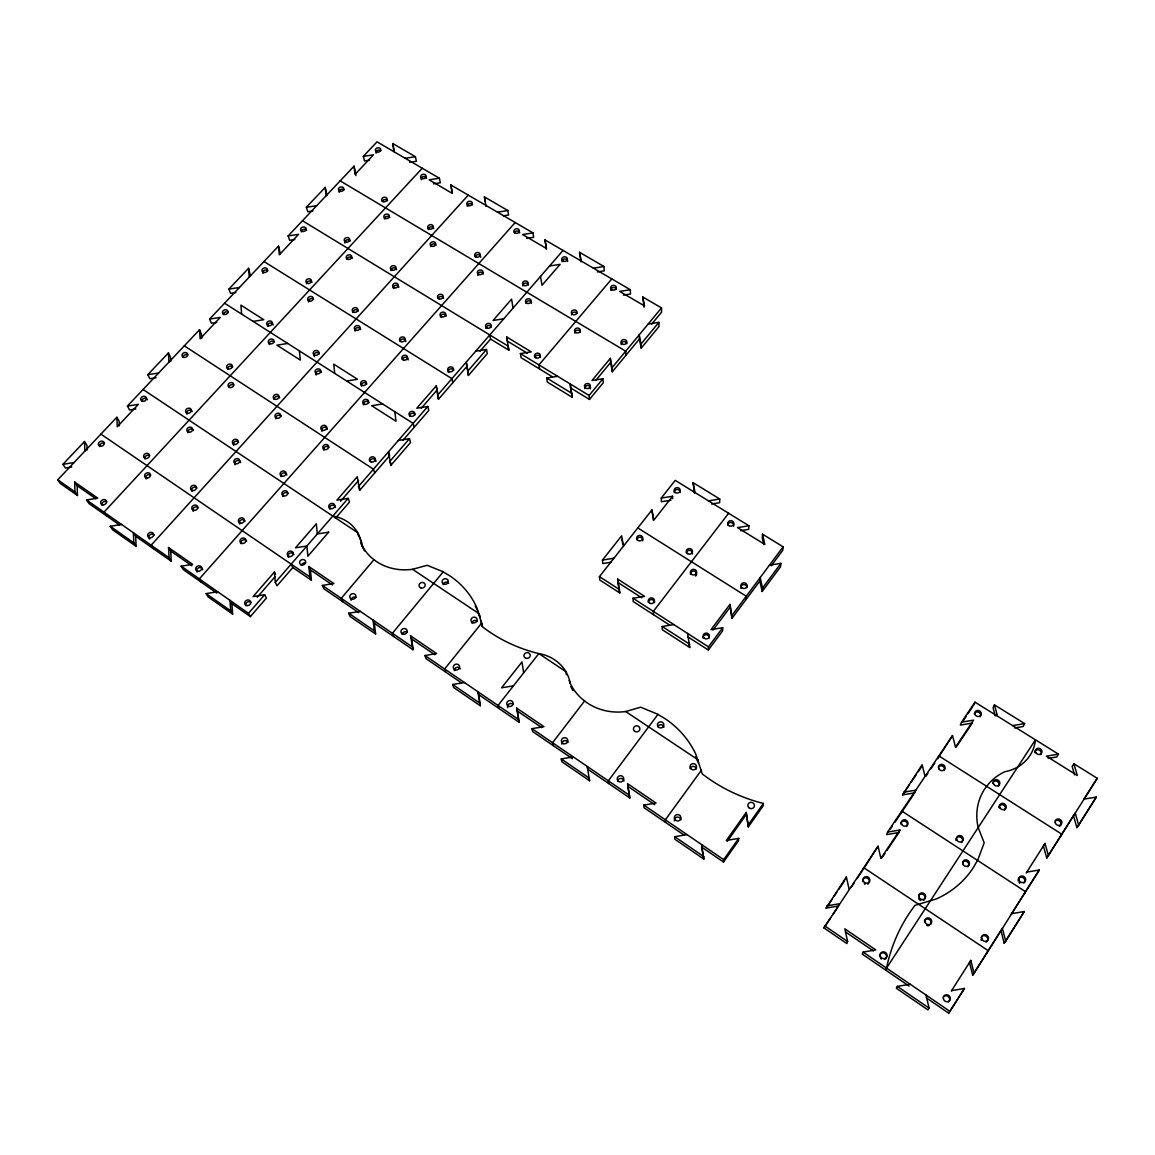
<?xml version="1.0" encoding="UTF-8"?>
<svg xmlns="http://www.w3.org/2000/svg" width="1155" height="1155" viewBox="0 0 1155 1155"><rect width="100%" height="100%" fill="white"/><g stroke="black" fill="none" stroke-linecap="round" stroke-linejoin="round"><path stroke-width="1.5" d="M673.87 624.581L662.19 626.486L662.291 629.735L689.723 647.479L687.629 633.46M711.581 503.999L719.608 502.699L719.753 499.032L693.072 482.646L694.4 492.997M687.629 636.679L708.333 650.034L708.434 646.858L722.727 627.714L711.032 629.634L729.96 604.383L731.981 618.358L759.875 580.994L760.192 577.572L762.488 588.112L762.156 591.49L780.506 566.831L780.91 563.351L769.418 565.228M687.066 834.632L674.737 836.696L674.78 839.18L703.828 859.089L701.634 844.594M722.727 627.714L722.568 630.962L708.333 650.034M731.981 618.358L729.96 604.383M703.828 859.089L701.576 847.048L723.492 862.034L723.665 859.652L738.68 838.4L726.336 840.465L746.217 812.427L748.325 826.879L763.036 806.046L763.383 803.432A155.983 143.725 10.9 0 1 702.269 773.937L695.758 754.085A91.462 87.91 -8.6 0 0 664.919 718.583L657.253 714.021L640.693 707.221L625.664 711.523A52.784 49.102 -5.4 0 1 587.043 702.789L581.875 698.775A52.784 49.102 -5.4 0 1 570.281 683.5A40.613 37.841 -14.5 0 0 538.836 653.586A148.49 132.926 -6.9 0 1 482.241 626.616L481.058 620.365M671.012 500.187L661.382 501.732L661.281 498.065L675.213 480.365L748.931 525.77L748.671 529.365L740.572 530.679M746 599.589L746.245 596.225L637.777 527.922M771.165 565.863L782.744 550.372L783.148 546.849L762.56 534.173L762.242 537.739L763.744 544.568M738.68 838.4L738.449 840.869L723.492 862.034M748.325 826.879L746.217 812.427M838.631 905.996L826.143 908.104L846.37 876.905L849.113 889.249M909.086 986.081L862.28 954.117L863.117 952.095L875.808 949.93L844.839 928.851L847.611 941.513L846.86 943.577L823.905 927.884L878.06 846.225L880.89 858.382L899.904 830.012L887.589 832.076L886.665 834.589L898.937 832.524L899.904 830.012M845.633 879.244L846.37 876.905M878.06 846.225L862.843 869.989L863.666 867.636L988.29 950.738L986.875 952.774M903.571 792.229L915.771 790.179L914.746 792.85L902.589 794.885L922.138 764.726L925.054 776.405M900.77 813.625L901.752 811.027L1025.582 891.718L1024.023 893.999M956.297 746.953L972.279 723.102L960.339 725.08L961.552 722.149L973.55 720.157L955.488 747.097L952.514 735.576L937.716 758.691L938.856 755.89L1061.893 834.257L1060.175 836.769M973.723 705.171L975.008 702.168L1058.456 754.143L1056.796 756.958L1048.191 758.387M1014.595 727.953L1023.128 726.524L1024.629 723.593L994.426 704.853L993.069 707.842L995.264 715.912M885.582 970.027L886.52 968.078A181.292 163.967 45.8 0 1 914.977 905.376L936.315 898.937A94.681 88.329 27.6 0 0 973.405 867.521L977.895 859.681L984.175 842.789L978.184 827.572A57.721 52.177 32 0 1 984.811 788.793L988.839 783.566A57.721 52.177 32 0 1 1004.807 771.728A42.634 38.49 25.3 0 0 1035.443 739.806L886.52 968.078M910.14 984.204L897.334 986.384L896.352 988.261L927.941 1009.918L929.096 1008.127L926.007 995.033M1048.394 855.624L1045.044 843.439L1043.398 845.908L1046.733 858.05L1097.25 778.297L1073.905 763.758L1072.172 766.545L1074.569 774.875M1004.186 943.187L1005.687 941.123L1002.396 928.418L1000.923 930.54L1004.186 943.187L1024.297 911.526L1011.722 913.663M1076.893 827.659L1078.683 825.103L1075.262 813.091L1073.5 815.69L1076.893 827.659L1096.34 797.051L1084.097 799.101M1005.687 941.123L1024.297 911.526M1078.683 825.103L1096.34 797.051M926.267 997.833L948.717 1013.166L964.468 988.449L951.648 990.644M972.683 975.224L974.04 973.29L970.835 960.397L969.507 962.389L972.683 975.224L1000.923 930.54M1011.13 914.399L1039.312 869.989L1026.867 872.097M1046.733 858.05L1073.5 815.69M1084.17 798.798L1097.25 778.297M948.717 1013.166L964.468 988.449M974.04 973.29L1039.312 869.989M951.345 991.004L970.835 960.397M1026.246 872.949L1045.044 843.439M881.987 857.818L884.975 853.357M886.982 850.383L898.937 832.524M887.589 832.076L952.514 735.576M961.552 722.149L975.008 702.168M823.905 927.884L830.777 917.676M832.741 914.746L837.649 907.455M851.264 887.213L854.151 882.911M857.053 878.608L861.875 871.433M890.433 829.001L892.31 826.2M895.125 821.999L913.749 794.337M925.949 776.203L927.913 773.287M930.843 768.912L934.77 763.08M963.212 720.821L966.071 716.548M967.991 713.703L972.77 706.586M826.143 908.104L831.99 899.442M833.939 896.554L836.855 892.223M838.804 889.336L844.652 880.688M902.589 794.885L909.404 784.794M911.353 781.906L916.218 774.702M918.167 771.814L921.084 767.498M748.613 824.338L763.383 803.432M727.202 841.461L745.957 815.011M701.388 770.226L665.352 819.805L665.439 822.346M762.488 588.112L780.91 563.351M713.025 630.081L729.772 607.718M657.931 714.425L608.324 780.838L608.671 783.523M732.183 615.066L783.148 546.849M584.632 700.926L552.552 742.723L553.144 745.553M728.617 513.268L653.34 611.37L653.485 614.662M661.281 498.065L672.557 496.26L653.86 520.082L651.925 509.961L599.431 576.634L599.792 580.041L619.787 592.948L617.636 579.059L644.577 596.37L632.998 598.261L633.214 601.596L669.539 625.014M610.952 562.225L602.794 563.553L602.448 560.088L621.635 535.79L623.498 546.055M658.913 322.346L659.029 326.533L641.213 348.146L641.039 344.017L658.913 322.346L648.172 324.035M443.173 571.884L392.382 633.287L393.638 636.492M589.483 399.442L589.093 395.472L602.924 378.739L603.256 382.767L589.483 399.442L570.628 387.936L570.166 383.936L572.274 397.32L547.297 382.031L546.734 378.017L557.634 376.285M641.039 344.017L639.22 334.849L639.408 338.993L612.367 371.722L612.078 367.68L661.497 307.923L642.743 296.979L644.1 307.187M651.637 324.194L661.598 312.153L661.497 307.923M612.078 367.68L610.331 358.382L592.01 380.471L602.924 378.739M595.807 380.356L610.634 362.468L610.331 358.382M374.003 559.655L341.245 598.333L342.703 601.654M611.789 278.904L538.952 364.893L539.529 368.95M389.61 461.625L409.448 438.683L410.559 442.509L390.823 465.393L388.441 451.894L389.654 455.676L359.667 490.326L357.227 476.784L336.899 500.173L348.16 498.368L349.546 502.006L335.441 518.306M467.573 371.419L486.5 349.503L487.295 353.603L468.439 375.447L466.216 362.136L467.096 366.193L438.467 399.269L436.2 385.914L416.796 408.235L427.783 406.488L428.823 410.415L402.922 440.344M250.375 616.597L248.527 613.334L264.639 594.738L266.415 598.059L250.375 616.597L231.881 603.646L229.961 600.34L230.726 610.865L232.646 614.128L231.881 603.646M291.175 564.131L292.821 567.553L277.027 585.802L275.309 582.438L348.16 498.368M358.324 486.645L427.783 406.488M437.471 395.313L563.034 250.433M480.032 351.236L490.572 339.065L489.792 334.936M275.569 574.324L274.414 572.057L253.089 596.601L264.639 594.738M257.262 597.207L274.962 576.821M340.581 501.212L358.57 480.48M421.286 408.22L437.196 389.899L436.2 385.914M515.202 222.511L199.339 578.9L201.374 582.279M468.28 195.108L151.161 545.189L153.384 548.668M422.225 168.226L103.979 512.156L106.361 515.736M77.457 495.495L74.974 491.857L74.671 482.039L77.154 485.692L77.457 495.495L60.291 483.469L57.75 479.801L116.843 417.258L119.109 421.113L119.326 425.849M135.842 409L129.605 409.982L127.382 406.098L199.497 329.753L201.403 333.867L201.721 338.372M216.75 322.404L211.423 323.241L209.575 319.098L278.499 246.131L280.391 253.912M294.843 239.504L289.645 240.298L288.129 235.938L354.08 166.132L355.913 175.603M369.586 160.155L364.504 160.949L363.305 156.373L377.035 141.834L439.391 178.245L440.315 182.779L433.5 183.833M71.769 467.024L65.445 468.02L62.919 464.31L84.517 441.513L86.928 445.296L87.101 450.089M156.084 377.728L149.905 378.696L147.782 374.711L168.399 352.939L170.435 356.996L170.709 361.558M235.894 292.533L230.61 293.341L228.849 289.125L248.556 268.321L250.52 276.088M312.947 210.932L307.793 211.726L306.349 207.294L325.205 187.384L326.923 195.209M332.799 516.083A39.284 34.433 -21.2 0 1 361.226 543.63A50.863 44.872 -16.6 0 0 371.477 557.677L376.212 561.373A50.863 44.872 -16.6 0 0 412.552 569.314L427.119 565.286L442.538 571.508L449.598 575.695A88.314 79.883 -21.5 0 1 477.087 608.339L482.458 626.443L481.592 623.195L444.632 668.976L445.671 672.066M826.792 905.895L839.339 903.773M1012.617 725.6L1024.629 723.593M684.179 835.152L643.999 807.677L643.811 805.078L656.04 803.043L627.555 783.639L629.807 797.975L587.707 769.187L587.274 766.444L589.57 780.737L561.792 761.679L561.243 758.922L573.328 756.915M1058.456 754.143L1046.358 756.164L1077.283 775.467L1073.905 763.758M572.346 758.691L532.643 731.534L531.964 728.661L543.947 726.683L516.689 708.102L519.057 722.25L478.762 694.689L477.852 691.686L480.263 705.763L453.684 687.528L452.673 684.496L464.512 682.562M461.22 682.706L426.022 658.639L424.91 655.506L436.662 653.586L410.545 635.799L413.028 649.745L374.408 623.339L373.079 620.091L374.263 630.774L375.592 633.98L350.109 616.51L348.68 613.233L360.302 611.356M513.441 685.853L501.588 687.788L522.017 661.931L523.648 672.889M708.463 500.851L719.753 499.032M232.646 614.128L208.131 596.918L206.124 593.598L217.66 591.735M358.757 612.641L323.876 588.776L322.346 585.426L333.882 583.564L308.847 566.513L309.829 576.865L311.402 580.258L292.821 567.553M748.931 525.77L737.554 527.618L764.841 544.467L762.56 534.173M602.448 560.088L613.911 558.226M119.499 524.933L88.978 503.566L86.538 499.956L97.771 498.166L74.671 482.039M136.117 546.329L133.836 542.85L133.359 532.729L135.64 536.238L136.117 546.329L112.598 529.813L110.23 526.276L121.564 524.471M216.822 593.093L183.255 569.588L181.162 566.181L192.611 564.333L168.529 547.542L169.106 557.75L171.258 561.186L170.68 551.007L168.529 547.542M127.382 406.098L138.34 404.365L117.261 426.744L116.843 417.258M475.687 351.207L486.5 349.503M346.63 381.006L357.516 379.288L333.737 364.172L334.733 373.426M552.422 376.819L521.064 357.675L520.4 353.589L531.228 351.885L506.67 336.957L508.821 350.21L490.572 339.065M382.68 403.976L371.708 405.723L395.992 421.243L394.822 411.714M62.919 464.31L74.05 462.549M398.36 440.445L409.448 438.683M228.849 289.125L239.446 287.48M209.575 319.098L220.259 317.423L200.133 338.79L199.497 329.753M549.549 265.982L560.103 264.336L542.013 285.271L540.497 276.435M253.075 321.379L263.773 319.704L240.904 305.165L241.626 314.088M593.396 268.162L603.95 266.502L604.267 270.833L597.251 271.93M287.725 343.468L276.94 345.157L300.286 360.071L299.39 350.903M623.469 295.103L630.529 293.991L630.312 289.717L619.672 291.392L644.548 305.945L642.743 296.979M147.782 374.711L158.639 373.007M503.782 318.794L493.055 320.484L511.593 299.159L513.037 308.111M439.391 178.245L429.111 179.834L452.154 193.318L450.912 184.973L533.033 232.92L533.61 237.324L526.666 238.406M306.349 207.294L316.701 205.691M288.129 235.938L298.568 234.321L279.322 254.75L278.499 246.131M497.502 212.174L507.882 210.557L508.561 215.018L503.392 215.826M533.033 232.92L522.58 234.537L546.503 248.556L544.987 239.894L630.312 289.717M363.305 156.373L373.498 154.799L355.076 174.362L354.08 166.132M405.174 158.264L415.396 156.705L416.392 161.281L409.621 162.321M393.884 151.666L392.801 143.552L415.396 156.705M485.995 206.427L484.436 196.913L507.882 210.557M580.965 261.896L579.593 252.324L603.95 266.502M340.162 180.859L625.707 351.192L625.952 355.292M527.258 353.185L507.363 341.086L506.67 336.957M302.48 220.749L508.113 346.11L508.821 350.21M520.4 353.589L589.093 395.472M546.734 378.017L571.812 393.35M263.961 261.521L451.908 378.652L452.847 382.666M224.575 303.216L413.144 423.394L414.241 427.263M617.636 579.059L617.925 582.466L641.776 597.799M599.431 576.634L619.513 589.57M632.998 598.261L708.434 646.858M662.19 626.486L689.752 644.288M184.295 345.85L373.44 469.19L374.725 472.929M143.076 389.48L357.631 532.657L358.988 536.18M412.552 569.314L479.137 613.753L480.018 617.03M625.664 711.523L698.241 759.961L698.414 763.282M845.576 931.97L873.454 950.969M308.847 566.513L310.421 569.935L332.423 584.935M410.545 635.799L411.729 639.004L434.843 654.755M516.689 708.102L517.426 711.061L541.709 727.621M654.755 804.689L627.815 786.31L629.807 797.975M824.54 925.761L847.611 941.513M863.117 952.095L949.973 1011.39M100.918 434.121L309.829 576.865M322.346 585.426L411.844 646.583M424.91 655.506L518.321 719.334M531.964 728.661L629.562 795.347M643.811 805.078L723.665 859.652M897.334 986.384L929.096 1008.127M348.68 613.233L374.263 630.774M452.673 684.496L479.368 702.803M561.243 758.922L589.151 778.037L589.57 780.737M674.737 836.696L703.915 856.692M77.154 485.692L95.851 498.758M170.68 551.007L191.846 565.791M57.75 479.801L74.974 491.857M86.538 499.956L169.106 557.75M181.162 566.181L248.527 613.334M135.64 536.238L171.258 561.186M110.23 526.276L133.836 542.85M206.124 593.598L230.726 610.865M695.714 756.872L697.562 761.275M361.226 543.63L362.583 547.124A50.661 44.742 -16.6 0 0 364.532 550.978M480.206 617.521L477.982 611.63A87.924 79.608 -21.6 0 0 475.239 605.956M498.83 708.405L498.007 705.46L538.836 653.586L565.849 671.618L566.369 674.693M994.426 704.853L997.516 716.187M392.801 143.552L394.317 151.392M759.875 580.994L762.156 591.49M693.072 482.646L695.108 492.622M639.408 338.993L641.213 348.146M450.912 184.973L452.284 192.813M688.828 642.859L689.723 647.479M653.355 520.313L651.925 509.961M610.634 362.468L612.367 371.722M579.593 252.324L581.196 261.044M621.91 539.327L622.834 544.453M617.925 582.466L619.787 592.948M546.431 249.466L544.987 239.894M570.628 387.936L572.274 397.32M484.436 196.913L485.201 201.389M467.313 367.738L468.439 375.447M517.426 711.061L519.057 722.25M437.399 391.458L438.467 399.269M478.762 694.689L480.263 705.763M390.433 462.144L390.823 465.393M411.729 639.004L413.028 649.745M359.292 487.049L359.667 490.326M374.408 623.339L375.592 633.98M325.205 187.384L326.129 195.715M310.421 569.935L311.402 580.258M248.556 268.321L249.292 277.056M274.414 572.057L275.309 582.438M168.399 352.939L168.948 362.093M84.517 441.513L84.849 451.129M672.557 496.26L672.6 498.7M727.636 525.005A3.061 2.743 2.6 0 1 731.303 522.551A3.061 2.743 2.6 0 1 733.584 526.16M741.077 588.559A3.119 2.83 4.6 0 1 740.817 587.852M740.933 586.394A3.119 2.83 4.6 0 1 746.982 587.592M648.33 602.159A3.119 2.859 -2.3 0 1 651.723 599.561A3.119 2.859 -2.3 0 1 654.539 602.636M642.83 540.15A3.061 2.758 -3.2 0 1 642.656 540.858M636.737 539.688A3.061 2.758 -3.2 0 1 642.801 539.428M686.301 552.87A3.075 2.786 0.3 0 1 690.026 550.386A3.075 2.786 0.3 0 1 692.264 554.039M674.246 492.665A3.032 2.685 -0.9 0 1 677.09 489.503A3.032 2.685 -0.9 0 1 680.237 492.42M690.459 574.367A3.09 2.815 0.7 0 1 693.765 571.061A3.09 2.815 0.7 0 1 696.422 574.815M696.061 575.479A3.09 2.815 0.7 0 1 695.512 576.013M703.121 638.109A3.147 2.916 2.6 0 1 706.052 634.701A3.147 2.916 2.6 0 1 709.358 637.863M351.163 600.282A3.119 2.772 -21.7 0 1 356.173 597.481M357.689 534.072A39.126 34.332 -21.3 0 1 362.583 547.124M301.253 565.474A3.09 2.714 -22.5 0 1 305.526 563.106M454.305 670.651A3.162 2.902 -19.2 0 1 460.325 668.904M402.2 634.34A3.133 2.844 -20.7 0 1 407.21 632.233M471.875 623.021A3.119 2.844 -16.1 0 1 477.419 621.419M443.159 584.675A3.09 2.772 -16.5 0 1 448.645 583.102M561.951 744.109A3.22 3.046 -13.2 0 1 568.072 742.29M507.752 707.726A3.191 2.974 -16.9 0 1 507.536 706.976M507.536 706.196A3.191 2.974 -16.9 0 1 513.195 704.536M569.112 680.425A40.439 37.711 -14.5 0 1 570.079 683.442M573.053 690.719A52.553 48.929 -5.4 0 1 570.787 686.546M674.419 820.844A3.292 3.191 4.4 0 1 677.09 817.163A3.292 3.191 4.4 0 1 680.901 819.761M617.535 781.228A3.248 3.119 -6.9 0 1 623.974 780.982M690.17 768.422A3.248 3.104 4.7 0 1 696.436 768.956M657.729 726.74A3.205 3.046 -0.8 0 1 663.908 727.26M868.329 883.618A3.436 3.248 33.4 0 1 867.607 884.08M865.037 884.181A3.436 3.248 33.4 0 1 864.229 883.777M862.742 881.626A3.436 3.248 33.4 0 1 866.625 877.858A3.436 3.248 33.4 0 1 868.907 882.983M879.778 956.816A3.537 3.335 42.8 0 1 882.074 952.933A3.537 3.335 42.8 0 1 886.318 955.098A3.537 3.335 42.8 0 1 884.759 959.372M881.308 959.04A3.537 3.335 42.8 0 1 880.615 958.433M929.356 925.415A3.523 3.292 39 0 1 926.743 925.501M924.433 921.156A3.523 3.292 39 0 1 929.111 919.351A3.523 3.292 39 0 1 930.641 924.289M943.202 997.155A3.624 3.378 46.4 0 1 948.385 996.621A3.624 3.378 46.4 0 1 948.616 1001.89M962.505 862.424A3.465 3.205 34.1 0 1 968.67 865.456M968.323 866.221A3.465 3.205 34.1 0 1 967.775 866.842M981.028 937.846A3.566 3.292 40.6 0 1 986.5 936.532A3.566 3.292 40.6 0 1 986.052 942.134M981.346 940.459A3.566 3.292 40.6 0 1 981.014 939.607M918.803 895.428A3.494 3.248 36.4 0 1 924.188 895.226A3.494 3.248 36.4 0 1 923.336 900.395M920.737 900.496A3.494 3.248 36.4 0 1 919.929 900.077M919.236 899.485A3.494 3.248 36.4 0 1 918.716 898.749M900.784 823.963A3.393 3.162 28.8 0 1 905.101 821.234A3.393 3.162 28.8 0 1 906.964 826.114M955.994 840.566A3.436 3.176 31.9 0 1 960.195 836.985A3.436 3.176 31.9 0 1 961.595 842.529M938.409 767.093A3.349 3.075 25.8 0 1 944.4 769.981M1034.577 752.497A3.378 3.032 27.8 0 1 1038.749 749.855A3.378 3.032 27.8 0 1 1040.756 754.576M1055.266 820.988A3.479 3.119 32.6 0 1 1060.333 821.754A3.479 3.119 32.6 0 1 1059.366 826.403M998.786 807.533A3.422 3.119 30.5 0 1 1003.435 804.992A3.422 3.119 30.5 0 1 1004.475 810.276M1019.778 883.185A3.523 3.205 36.1 0 1 1019.071 882.608M1018.205 881.034A3.523 3.205 36.1 0 1 1022.406 877.367A3.523 3.205 36.1 0 1 1023.908 883.041M992.621 783.09A3.393 3.09 28.7 0 1 997.126 781.386A3.393 3.09 28.7 0 1 998.7 786.006M974.228 713.92A3.321 3.003 23.7 0 1 978.675 712.274A3.321 3.003 23.7 0 1 980.176 716.721M191.975 491.452A3.046 2.57 -23.5 0 1 192.842 487.713A3.046 2.57 -23.5 0 1 196.956 488.016M187.918 432.721A2.989 2.498 -21.9 0 1 189.781 429.299A2.989 2.498 -21.9 0 1 193.477 430.512M275.901 418.803A2.96 2.498 -18.8 0 1 277.676 415.396A2.96 2.498 -18.8 0 1 281.401 416.609M281.069 476.625A3.017 2.584 -20.2 0 1 283.235 472.987A3.017 2.584 -20.2 0 1 286.815 475.023M269.259 344.551A2.902 2.397 -17.3 0 1 274.327 341.909M274.053 399.312A2.945 2.483 -18.4 0 1 279.683 397.768M187.038 414.313A2.974 2.469 -21.4 0 1 188.207 410.53A2.974 2.469 -21.4 0 1 192.235 411.57M183.01 357.444A2.916 2.397 -20.1 0 1 187.774 354.975M227.492 368.994A2.931 2.425 -19.1 0 1 232.761 366.944M223.334 314.651A2.873 2.353 -18.1 0 1 228.026 312.225M228.921 387.502A2.945 2.454 -19.5 0 1 233.7 384.99M233.758 445.44A2.989 2.527 -20.9 0 1 234.552 441.788A2.989 2.527 -20.9 0 1 238.637 442.091M322.072 431.436A2.974 2.527 -17.6 0 1 321.711 430.873M321.552 430.223A2.974 2.527 -17.6 0 1 324.209 427.235A2.974 2.527 -17.6 0 1 327.399 429.299M316.311 374.985A2.916 2.454 -16.5 0 1 315.965 374.437M315.791 373.816A2.916 2.454 -16.5 0 1 321.379 372.3M363.594 404.929A2.945 2.512 -15.4 0 1 365.283 401.536A2.945 2.512 -15.4 0 1 369.037 402.748M370.033 461.09A2.989 2.584 -16.5 0 1 373.426 458.694A2.989 2.584 -16.5 0 1 375.88 461.509M329.695 509.023A3.046 2.642 -19.4 0 1 331.846 505.313A3.046 2.642 -19.4 0 1 335.484 507.392M323.674 450.089A2.989 2.555 -18 0 1 328.857 447.288M282.816 496.318A3.032 2.613 -20.8 0 1 288.086 493.459M288.577 557.36A3.09 2.7 -22.6 0 1 288.216 556.753M288.057 556.06A3.09 2.7 -22.6 0 1 293.933 554.4M239.778 524.067A3.061 2.628 -23.1 0 1 240.933 520.039A3.061 2.628 -23.1 0 1 245.12 521.165M235.23 464.772A3.017 2.555 -21.4 0 1 234.898 464.195M234.739 463.545A3.017 2.555 -21.4 0 1 237.482 460.513A3.017 2.555 -21.4 0 1 240.63 462.606M240.991 543.673A3.09 2.657 -23.7 0 1 242.853 540.035A3.09 2.657 -23.7 0 1 246.694 541.349M245.741 605.639A3.147 2.743 -26 0 1 251.184 602.621M197.144 572.057A3.119 2.685 -26.1 0 1 198.732 567.769A3.119 2.685 -26.1 0 1 202.717 569.79M193.246 511.275A3.061 2.599 -24.1 0 1 194.112 507.493A3.061 2.599 -24.1 0 1 198.256 507.81M141.747 401.233A2.96 2.44 -22.2 0 1 147.407 399.702M144.823 458.925A3.017 2.512 -23.7 0 1 149.601 455.662M146.136 478.935A3.032 2.541 -24.3 0 1 150.626 475.066M149.717 539.038A3.09 2.628 -26.1 0 1 149.804 534.982A3.09 2.628 -26.1 0 1 154.279 535.054M101.929 505.154A3.075 2.555 -26.2 0 1 106.809 501.833M99.662 446.682A3.017 2.483 -24.5 0 1 104.47 443.462M610.822 290.353A2.859 2.397 -4.1 0 1 613.175 287.552A2.859 2.397 -4.1 0 1 616.452 289.472M621.202 344.508A2.902 2.469 -3.8 0 1 623.599 341.62A2.902 2.469 -3.8 0 1 626.92 343.598M534.823 357.487A2.902 2.483 -7.6 0 1 540.569 357.242M525.799 303.058A2.859 2.397 -7.6 0 1 528.976 300.849A2.859 2.397 -7.6 0 1 531.444 303.433M571.552 314.925A2.873 2.425 -5.8 0 1 577.009 313.438M562.037 261.752A2.83 2.353 -5.9 0 1 564.781 258.965A2.83 2.353 -5.9 0 1 567.625 261.492M574.786 333.03A2.888 2.454 -5.8 0 1 577.197 330.171A2.888 2.454 -5.8 0 1 580.474 332.12M584.704 388.499A2.931 2.527 -5.6 0 1 587.909 385.51A2.931 2.527 -5.6 0 1 590.321 388.889M352.881 312.514A2.859 2.382 -14.1 0 1 358.368 311.027M346.861 259.11A2.815 2.31 -13.4 0 1 352.232 258.287M430.642 246.694A2.801 2.31 -10.5 0 1 436.013 245.25M438.019 298.568A2.859 2.382 -10.9 0 1 443.635 298.308M421.344 179.718A2.743 2.209 -10.1 0 1 423.221 176.628A2.743 2.209 -10.1 0 1 426.599 178.332M428.231 229.556A2.786 2.281 -10.4 0 1 430.671 226.871A2.786 2.281 -10.4 0 1 433.746 228.69M345.013 243.07A2.801 2.281 -13.2 0 1 346.644 239.98A2.801 2.281 -13.2 0 1 350.225 241.063M339.195 192.394A2.758 2.209 -12.7 0 1 344.002 189.954M382.276 201.576A2.772 2.238 -11.6 0 1 387.56 200.753M376.111 153.211A2.729 2.166 -11.2 0 1 380.847 150.814M384.413 219.002A2.786 2.267 -11.7 0 1 389.74 217.588M390.982 270.573A2.83 2.324 -12.1 0 1 393.48 267.83A2.83 2.324 -12.1 0 1 396.569 269.707M475.095 256.858A2.815 2.324 -9.1 0 1 478.257 254.692A2.815 2.324 -9.1 0 1 480.653 257.204M467.241 206.182A2.772 2.252 -8.9 0 1 472.539 204.767M514.365 232.501A2.801 2.296 -7.5 0 1 519.721 232.848M522.854 285.92A2.844 2.382 -7.6 0 1 525.265 283.134A2.844 2.382 -7.6 0 1 528.47 285.04M485.952 328.381A2.873 2.425 -9.4 0 1 491.438 326.879M477.953 275.496A2.83 2.353 -9.2 0 1 479.845 272.233A2.83 2.353 -9.2 0 1 483.353 274.038M440.503 317.062A2.873 2.397 -11 0 1 443 314.247A2.873 2.397 -11 0 1 446.177 316.181M448.371 372.444A2.916 2.483 -11.5 0 1 449.988 369.109A2.916 2.483 -11.5 0 1 453.756 370.293M400.092 341.23A2.888 2.425 -12.9 0 1 403.355 338.978A2.888 2.425 -12.9 0 1 405.752 341.62M393.22 288.115A2.844 2.353 -12.3 0 1 395.717 285.343A2.844 2.353 -12.3 0 1 398.836 287.249M402.416 359.537A2.902 2.454 -13.1 0 1 405.708 357.256A2.902 2.454 -13.1 0 1 408.119 359.927M409.549 416.276A2.945 2.541 -13.8 0 1 415.194 414.717M361.428 386.16A2.931 2.483 -15.1 0 1 363.132 382.825A2.931 2.483 -15.1 0 1 366.857 384.009M355.119 331.081A2.888 2.397 -14.3 0 1 357.14 327.717A2.888 2.397 -14.3 0 1 360.634 329.594M301.325 231.866A2.801 2.252 -14.4 0 1 306.681 230.451M306.609 283.711A2.844 2.324 -15 0 1 312.052 282.253M308.573 301.96A2.859 2.353 -15.3 0 1 313.539 299.362M314.434 356.563A2.902 2.425 -16.2 0 1 315.459 352.896A2.902 2.425 -16.2 0 1 319.473 353.906M267.657 326.475A2.888 2.382 -17 0 1 269.75 323.126A2.888 2.382 -17 0 1 273.172 324.988M262.907 273.389A2.83 2.31 -16.1 0 1 267.859 270.833M328.684 532.137L307.88 556.219L306.898 545.969L295.492 547.802L316.326 523.85L317.307 533.971L328.684 532.137M741.64 587.491A3.119 2.844 4.5 0 0 746.953 586.625A3.119 2.844 4.5 0 0 743.401 582.856A3.119 2.844 4.5 0 0 741.64 587.491M729.05 525.684A3.075 2.743 2.6 0 0 733.844 523.663A3.075 2.743 2.6 0 0 729.44 520.948A3.075 2.743 2.6 0 0 729.05 525.684M637.907 540.41A3.061 2.758 -3.2 0 0 642.743 538.374A3.061 2.758 -3.2 0 0 638.412 535.646A3.061 2.758 -3.2 0 0 637.907 540.41M649.558 603.069A3.119 2.859 -2.3 0 0 654.466 600.975A3.119 2.859 -2.3 0 0 650.063 598.146A3.119 2.859 -2.3 0 0 649.558 603.069M675.458 492.564A3.032 2.7 -0.9 0 0 680.223 490.557A3.032 2.7 -0.9 0 0 675.92 487.901A3.032 2.7 -0.9 0 0 675.458 492.564M687.615 553.635A3.09 2.786 0.2 0 0 692.451 551.585A3.09 2.786 0.2 0 0 688.062 548.827A3.09 2.786 0.2 0 0 687.615 553.635M704.478 638.383A3.162 2.916 2.6 0 0 709.415 636.246A3.162 2.916 2.6 0 0 704.911 633.359A3.162 2.916 2.6 0 0 704.478 638.383M691.758 574.454A3.104 2.815 0.7 0 0 696.609 572.389A3.104 2.815 0.7 0 0 692.192 569.603A3.104 2.815 0.7 0 0 691.758 574.454M302.09 565.04A3.104 2.714 -22.4 0 0 305.498 561.099A3.104 2.714 -22.4 0 0 300.3 560.695A3.104 2.714 -22.4 0 0 302.09 565.04M472.843 622.718A3.133 2.859 -16 0 0 477.131 619.513A3.133 2.859 -16 0 0 472.164 617.81A3.133 2.859 -16 0 0 472.843 622.718M402.821 634.095A3.147 2.844 -20.6 0 0 407.166 630.875A3.147 2.844 -20.6 0 0 402.229 629.172A3.147 2.844 -20.6 0 0 402.821 634.095M443.968 584.17A3.104 2.786 -16.4 0 0 448.241 581.037A3.104 2.786 -16.4 0 0 443.332 579.377A3.104 2.786 -16.4 0 0 443.968 584.17M351.539 599.127A3.119 2.786 -21.7 0 0 355.884 595.966A3.119 2.786 -21.7 0 0 351.033 594.305A3.119 2.786 -21.7 0 0 351.539 599.127M525.9 658.263A3.162 2.916 -13.4 0 0 530.203 655.001A3.162 2.916 -13.4 0 0 525.15 653.268A3.162 2.916 -13.4 0 0 525.9 658.263M420.896 587.909A3.104 2.786 -17.8 0 0 425.184 584.762A3.104 2.786 -17.8 0 0 420.29 583.102A3.104 2.786 -17.8 0 0 420.896 587.909M455.185 669.828A3.176 2.916 -19.1 0 0 459.546 666.536A3.176 2.916 -19.1 0 0 454.521 664.804A3.176 2.916 -19.1 0 0 455.185 669.828M508.705 706.326A3.205 2.989 -16.8 0 0 513.08 702.976A3.205 2.989 -16.8 0 0 507.969 701.201A3.205 2.989 -16.8 0 0 508.705 706.326M691.412 769.288A3.263 3.119 4.6 0 0 696.523 767.021A3.263 3.119 4.6 0 0 691.874 763.917A3.263 3.119 4.6 0 0 691.412 769.288M618.575 781.386A3.263 3.133 -6.8 0 0 623.729 779.105A3.263 3.133 -6.8 0 0 619.138 775.972A3.263 3.133 -6.8 0 0 618.575 781.386M658.783 727.39A3.22 3.046 -0.8 0 0 663.851 725.167A3.22 3.046 -0.8 0 0 659.274 722.12A3.22 3.046 -0.8 0 0 658.783 727.39M563.409 743.632A3.234 3.061 -13.2 0 0 567.784 740.211A3.234 3.061 -13.2 0 0 562.586 738.392A3.234 3.061 -13.2 0 0 563.409 743.632M748.657 807.518A3.321 3.176 15.4 0 0 754.273 806.58A3.321 3.176 15.4 0 0 750.519 802.35A3.321 3.176 15.4 0 0 748.657 807.518M634.788 731.346A3.22 3.061 -3.8 0 0 639.87 729.123A3.22 3.061 -3.8 0 0 635.322 726.076A3.22 3.061 -3.8 0 0 634.788 731.346M675.733 820.368A3.306 3.205 4.3 0 0 680.916 818.043A3.306 3.205 4.3 0 0 676.224 814.852A3.306 3.205 4.3 0 0 675.733 820.368M863.449 881.308A3.451 3.263 33.3 0 0 869.325 881.828A3.451 3.263 33.3 0 0 866.597 876.616A3.451 3.263 33.3 0 0 863.449 881.308M880.24 955.82A3.552 3.349 42.7 0 0 885.957 957.899A3.552 3.349 42.7 0 0 884.615 952.023A3.552 3.349 42.7 0 0 880.24 955.82M943.404 998.858A3.638 3.378 46.3 0 0 949.237 1000.981A3.638 3.378 46.3 0 0 947.793 994.975A3.638 3.378 46.3 0 0 943.404 998.858M924.938 921.834A3.523 3.292 38.9 0 0 930.641 923.87A3.523 3.292 38.9 0 0 929.255 918.081A3.523 3.292 38.9 0 0 924.938 921.834M962.765 863.68A3.479 3.205 34 0 0 968.424 865.658A3.479 3.205 34 0 0 966.995 860.027A3.479 3.205 34 0 0 962.765 863.68M981.707 938.567A3.581 3.292 40.5 0 0 987.482 940.618A3.581 3.292 40.5 0 0 985.995 934.785A3.581 3.292 40.5 0 0 981.707 938.567M918.932 896.8A3.494 3.263 36.3 0 0 924.606 898.807A3.494 3.263 36.3 0 0 923.22 893.089A3.494 3.263 36.3 0 0 918.932 896.8M901.68 824.338A3.407 3.176 28.7 0 0 907.469 824.843A3.407 3.176 28.7 0 0 904.726 819.761A3.407 3.176 28.7 0 0 901.68 824.338M938.9 768.84A3.364 3.09 25.7 0 0 944.631 769.331A3.364 3.09 25.7 0 0 941.874 764.393A3.364 3.09 25.7 0 0 938.9 768.84M956.932 840.147A3.451 3.176 31.8 0 0 962.779 840.652A3.451 3.176 31.8 0 0 959.935 835.541A3.451 3.176 31.8 0 0 956.932 840.147M1035.804 752.685A3.393 3.046 27.7 0 0 1041.565 753.161A3.393 3.046 27.7 0 0 1038.677 748.252A3.393 3.046 27.7 0 0 1035.804 752.685M1055.251 822.75A3.479 3.133 32.5 0 0 1060.925 824.684A3.479 3.133 32.5 0 0 1059.38 819.155A3.479 3.133 32.5 0 0 1055.251 822.75M1018.97 879.879A3.523 3.205 36 0 0 1024.687 881.871A3.523 3.205 36 0 0 1023.171 876.197A3.523 3.205 36 0 0 1018.97 879.879M999.927 807.85A3.436 3.119 30.4 0 0 1005.745 808.356A3.436 3.119 30.4 0 0 1002.872 803.317A3.436 3.119 30.4 0 0 999.927 807.85M993.618 784.158A3.407 3.09 28.6 0 0 999.407 784.649A3.407 3.09 28.6 0 0 996.563 779.683A3.407 3.09 28.6 0 0 993.618 784.158M975.167 714.772A3.321 3.003 23.6 0 0 980.84 715.234A3.321 3.003 23.6 0 0 978.068 710.441A3.321 3.003 23.6 0 0 975.167 714.772M192.856 490.557A3.046 2.584 -23.4 0 0 196.292 486.775A3.046 2.584 -23.4 0 0 191.239 486.385A3.046 2.584 -23.4 0 0 192.856 490.557M189.102 432.259A2.989 2.498 -21.8 0 0 192.481 428.592A2.989 2.498 -21.8 0 0 187.514 428.245A2.989 2.498 -21.8 0 0 189.102 432.259M276.565 418.168A2.974 2.512 -18.8 0 0 280.752 415.295A2.974 2.512 -18.8 0 0 276.175 413.808A2.974 2.512 -18.8 0 0 276.565 418.168M281.762 476.12A3.017 2.584 -20.2 0 0 286.007 473.16A3.017 2.584 -20.2 0 0 281.358 471.63A3.017 2.584 -20.2 0 0 281.762 476.12M274.876 399.269A2.96 2.483 -18.4 0 0 279.034 396.425A2.96 2.483 -18.4 0 0 274.486 394.952A2.96 2.483 -18.4 0 0 274.876 399.269M269.909 343.757A2.902 2.397 -17.3 0 0 274.009 340.999A2.902 2.397 -17.3 0 0 269.534 339.584A2.902 2.397 -17.3 0 0 269.909 343.757M183.587 357.299A2.931 2.397 -20.1 0 0 187.745 354.527A2.931 2.397 -20.1 0 0 183.313 353.098A2.931 2.397 -20.1 0 0 183.587 357.299M187.168 413.115A2.974 2.469 -21.4 0 0 191.384 410.256A2.974 2.469 -21.4 0 0 186.879 408.783A2.974 2.469 -21.4 0 0 187.168 413.115M224.012 314.391A2.888 2.353 -18 0 0 228.084 311.677A2.888 2.353 -18 0 0 223.68 310.291A2.888 2.353 -18 0 0 224.012 314.391M228.185 368.878A2.931 2.425 -19.1 0 0 232.343 366.092A2.931 2.425 -19.1 0 0 227.867 364.648A2.931 2.425 -19.1 0 0 228.185 368.878M229.614 387.43A2.945 2.454 -19.5 0 0 233.786 384.615A2.945 2.454 -19.5 0 0 229.282 383.157A2.945 2.454 -19.5 0 0 229.614 387.43M233.989 444.3A3.003 2.527 -20.9 0 0 238.219 441.398A3.003 2.527 -20.9 0 0 233.642 439.882A3.003 2.527 -20.9 0 0 233.989 444.3M316.73 373.715A2.931 2.454 -16.5 0 0 320.83 370.899A2.931 2.454 -16.5 0 0 316.282 369.456A2.931 2.454 -16.5 0 0 316.73 373.715M322.505 430.266A2.974 2.541 -17.5 0 0 326.663 427.364A2.974 2.541 -17.5 0 0 322.057 425.877A2.974 2.541 -17.5 0 0 322.505 430.266M364.475 404.264A2.945 2.512 -15.4 0 0 368.575 401.406A2.945 2.512 -15.4 0 0 363.969 399.933A2.945 2.512 -15.4 0 0 364.475 404.264M371.102 461.899A3.003 2.599 -16.5 0 0 375.274 458.939A3.003 2.599 -16.5 0 0 370.582 457.409A3.003 2.599 -16.5 0 0 371.102 461.899M324.483 449.526A2.989 2.57 -18 0 0 328.655 446.61A2.989 2.57 -18 0 0 324.021 445.094A2.989 2.57 -18 0 0 324.483 449.526M330.518 508.604A3.046 2.642 -19.4 0 0 334.762 505.587A3.046 2.642 -19.4 0 0 330.041 504.013A3.046 2.642 -19.4 0 0 330.518 508.604M289.703 556.595A3.09 2.7 -22.6 0 0 293.11 552.668A3.09 2.7 -22.6 0 0 287.942 552.263A3.09 2.7 -22.6 0 0 289.703 556.595M283.524 495.87A3.046 2.613 -20.7 0 0 287.797 492.882A3.046 2.613 -20.7 0 0 283.119 491.323A3.046 2.613 -20.7 0 0 283.524 495.87M240.789 523.229A3.075 2.642 -23.1 0 0 244.21 519.375A3.075 2.642 -23.1 0 0 239.085 518.985A3.075 2.642 -23.1 0 0 240.789 523.229M235.476 463.675A3.017 2.555 -21.4 0 0 239.735 460.73A3.017 2.555 -21.4 0 0 235.129 459.214A3.017 2.555 -21.4 0 0 235.476 463.675M247.127 605.61A3.147 2.758 -25.9 0 0 250.621 601.596A3.147 2.758 -25.9 0 0 245.394 601.178A3.147 2.758 -25.9 0 0 247.127 605.61M242.348 543.485A3.09 2.671 -23.7 0 0 245.784 539.587A3.09 2.671 -23.7 0 0 240.644 539.197A3.09 2.671 -23.7 0 0 242.348 543.485M194.141 510.409A3.061 2.599 -24 0 0 197.592 506.583A3.061 2.599 -24 0 0 192.51 506.208A3.061 2.599 -24 0 0 194.141 510.409M198.054 571.335A3.119 2.685 -26 0 0 201.562 567.394A3.119 2.685 -26 0 0 196.393 566.99A3.119 2.685 -26 0 0 198.054 571.335M145.905 458.535A3.032 2.512 -23.7 0 0 149.341 454.81A3.032 2.512 -23.7 0 0 144.346 454.449A3.032 2.512 -23.7 0 0 145.905 458.535M142.946 401.334A2.974 2.44 -22.2 0 0 146.339 397.739A2.974 2.44 -22.2 0 0 141.43 397.392A2.974 2.44 -22.2 0 0 142.946 401.334M149.991 537.768A3.104 2.628 -26.1 0 0 153.514 533.884A3.104 2.628 -26.1 0 0 148.403 533.495A3.104 2.628 -26.1 0 0 149.991 537.768M146.902 478.011A3.046 2.541 -24.3 0 0 150.367 474.257A3.046 2.541 -24.3 0 0 145.357 473.882A3.046 2.541 -24.3 0 0 146.902 478.011M102.925 504.879A3.075 2.57 -26.1 0 0 106.448 501.082A3.075 2.57 -26.1 0 0 101.409 500.693A3.075 2.57 -26.1 0 0 102.925 504.879M100.629 446.263A3.017 2.483 -24.4 0 0 104.094 442.582A3.017 2.483 -24.4 0 0 99.142 442.221A3.017 2.483 -24.4 0 0 100.629 446.263M622.242 344.031A2.902 2.469 -3.8 0 0 626.819 342.183A2.902 2.469 -3.8 0 0 622.747 339.758A2.902 2.469 -3.8 0 0 622.242 344.031M611.818 289.746A2.859 2.397 -4.1 0 0 616.337 287.956A2.859 2.397 -4.1 0 0 612.323 285.603A2.859 2.397 -4.1 0 0 611.818 289.746M526.593 303.115A2.859 2.397 -7.6 0 0 531.141 301.311A2.859 2.397 -7.6 0 0 527.2 298.957A2.859 2.397 -7.6 0 0 526.593 303.115M535.66 357.704A2.902 2.483 -7.6 0 0 540.295 355.841A2.902 2.483 -7.6 0 0 536.267 353.401A2.902 2.483 -7.6 0 0 535.66 357.704M562.918 261.088A2.83 2.353 -5.9 0 0 567.394 259.326A2.83 2.353 -5.9 0 0 563.467 257.016A2.83 2.353 -5.9 0 0 562.918 261.088M572.461 314.377A2.873 2.425 -5.8 0 0 577.009 312.557A2.873 2.425 -5.8 0 0 573.01 310.19A2.873 2.425 -5.8 0 0 572.461 314.377M585.672 388.123A2.931 2.527 -5.6 0 0 590.306 386.232A2.931 2.527 -5.6 0 0 586.206 383.749A2.931 2.527 -5.6 0 0 585.672 388.123M575.71 332.524A2.888 2.454 -5.8 0 0 580.286 330.691A2.888 2.454 -5.8 0 0 576.258 328.28A2.888 2.454 -5.8 0 0 575.71 332.524M353.892 312.254A2.873 2.382 -14 0 0 357.891 309.54A2.873 2.382 -14 0 0 353.416 308.14A2.873 2.382 -14 0 0 353.892 312.254M347.799 259.341A2.83 2.31 -13.4 0 0 351.755 256.699A2.83 2.31 -13.4 0 0 347.337 255.356A2.83 2.31 -13.4 0 0 347.799 259.341M431.826 246.275A2.815 2.31 -10.5 0 0 435.709 243.647A2.815 2.31 -10.5 0 0 431.263 242.319A2.815 2.31 -10.5 0 0 431.826 246.275M439.218 298.9A2.859 2.382 -10.9 0 0 443.159 296.2A2.859 2.382 -10.9 0 0 438.64 294.814A2.859 2.382 -10.9 0 0 439.218 298.9M429.4 229.094A2.801 2.281 -10.4 0 0 433.269 226.481A2.801 2.281 -10.4 0 0 428.852 225.167A2.801 2.281 -10.4 0 0 429.4 229.094M422.297 178.592A2.758 2.223 -10.1 0 0 426.108 176.065A2.758 2.223 -10.1 0 0 421.763 174.795A2.758 2.223 -10.1 0 0 422.297 178.592M339.974 191.282A2.772 2.223 -12.7 0 0 343.844 188.741A2.772 2.223 -12.7 0 0 339.527 187.471A2.772 2.223 -12.7 0 0 339.974 191.282M345.821 242.059A2.815 2.281 -13.2 0 0 349.748 239.446A2.815 2.281 -13.2 0 0 345.359 238.118A2.815 2.281 -13.2 0 0 345.821 242.059M376.963 152.027A2.729 2.18 -11.2 0 0 380.775 149.529A2.729 2.18 -11.2 0 0 376.487 148.288A2.729 2.18 -11.2 0 0 376.963 152.027M383.301 201.649A2.772 2.238 -11.5 0 0 387.17 199.079A2.772 2.238 -11.5 0 0 382.81 197.794A2.772 2.238 -11.5 0 0 383.301 201.649M385.467 218.526A2.786 2.267 -11.7 0 0 389.336 215.927A2.786 2.267 -11.7 0 0 384.962 214.628A2.786 2.267 -11.7 0 0 385.467 218.526M392.065 270.212A2.83 2.339 -12.1 0 0 396.006 267.541A2.83 2.339 -12.1 0 0 391.545 266.199A2.83 2.339 -12.1 0 0 392.065 270.212M468.497 205.662A2.772 2.267 -8.9 0 0 472.308 203.092A2.772 2.267 -8.9 0 0 467.891 201.793A2.772 2.267 -8.9 0 0 468.497 205.662M476.38 257.074A2.815 2.324 -9.1 0 0 480.263 254.418A2.815 2.324 -9.1 0 0 475.773 253.075A2.815 2.324 -9.1 0 0 476.38 257.074M514.942 232.978A2.801 2.31 -7.5 0 0 519.404 231.231A2.801 2.31 -7.5 0 0 515.549 228.979A2.801 2.31 -7.5 0 0 514.942 232.978M523.634 285.314A2.844 2.382 -7.6 0 0 528.167 283.524A2.844 2.382 -7.6 0 0 524.24 281.185A2.844 2.382 -7.6 0 0 523.634 285.314M479.065 274.558A2.844 2.353 -9.1 0 0 482.963 271.887A2.844 2.353 -9.1 0 0 478.444 270.53A2.844 2.353 -9.1 0 0 479.065 274.558M487.295 328.15A2.888 2.425 -9.4 0 0 491.25 325.407A2.888 2.425 -9.4 0 0 486.659 323.992A2.888 2.425 -9.4 0 0 487.295 328.15M449.454 371.708A2.916 2.483 -11.5 0 0 453.482 368.893A2.916 2.483 -11.5 0 0 448.847 367.449A2.916 2.483 -11.5 0 0 449.454 371.708M441.744 316.817A2.873 2.411 -11 0 0 445.7 314.073A2.873 2.411 -11 0 0 441.152 312.687A2.873 2.411 -11 0 0 441.744 316.817M401.204 341.692A2.888 2.44 -12.9 0 0 405.217 338.92A2.888 2.44 -12.9 0 0 400.669 337.505A2.888 2.44 -12.9 0 0 401.204 341.692M394.317 287.797A2.844 2.353 -12.3 0 0 398.273 285.112A2.844 2.353 -12.3 0 0 393.797 283.74A2.844 2.353 -12.3 0 0 394.317 287.797M410.732 416.276A2.96 2.541 -13.8 0 0 414.833 413.389A2.96 2.541 -13.8 0 0 410.169 411.902A2.96 2.541 -13.8 0 0 410.732 416.276M403.543 360.042A2.916 2.454 -13.1 0 0 407.585 357.242A2.916 2.454 -13.1 0 0 403.008 355.812A2.916 2.454 -13.1 0 0 403.543 360.042M355.957 330.272A2.888 2.411 -14.3 0 0 359.985 327.515A2.888 2.411 -14.3 0 0 355.48 326.114A2.888 2.411 -14.3 0 0 355.957 330.272M362.309 385.467A2.931 2.483 -15.1 0 0 366.395 382.637A2.931 2.483 -15.1 0 0 361.818 381.179A2.931 2.483 -15.1 0 0 362.309 385.467M307.49 283.394A2.844 2.339 -15 0 0 311.489 280.708A2.844 2.339 -15 0 0 307.071 279.351A2.844 2.339 -15 0 0 307.49 283.394M302.177 231.419A2.801 2.267 -14.3 0 0 306.118 228.82A2.801 2.267 -14.3 0 0 301.773 227.506A2.801 2.267 -14.3 0 0 302.177 231.419M314.839 355.264A2.916 2.425 -16.1 0 0 318.91 352.477A2.916 2.425 -16.1 0 0 314.405 351.048A2.916 2.425 -16.1 0 0 314.839 355.264M309.295 301.08A2.859 2.353 -15.3 0 0 313.308 298.38A2.859 2.353 -15.3 0 0 308.876 296.994A2.859 2.353 -15.3 0 0 309.295 301.08M268.292 325.652A2.888 2.382 -17 0 0 272.363 322.909A2.888 2.382 -17 0 0 267.917 321.523A2.888 2.382 -17 0 0 268.292 325.652M263.528 272.436A2.844 2.31 -16.1 0 0 267.541 269.779A2.844 2.31 -16.1 0 0 263.167 268.436A2.844 2.31 -16.1 0 0 263.528 272.436"/></g></svg>
